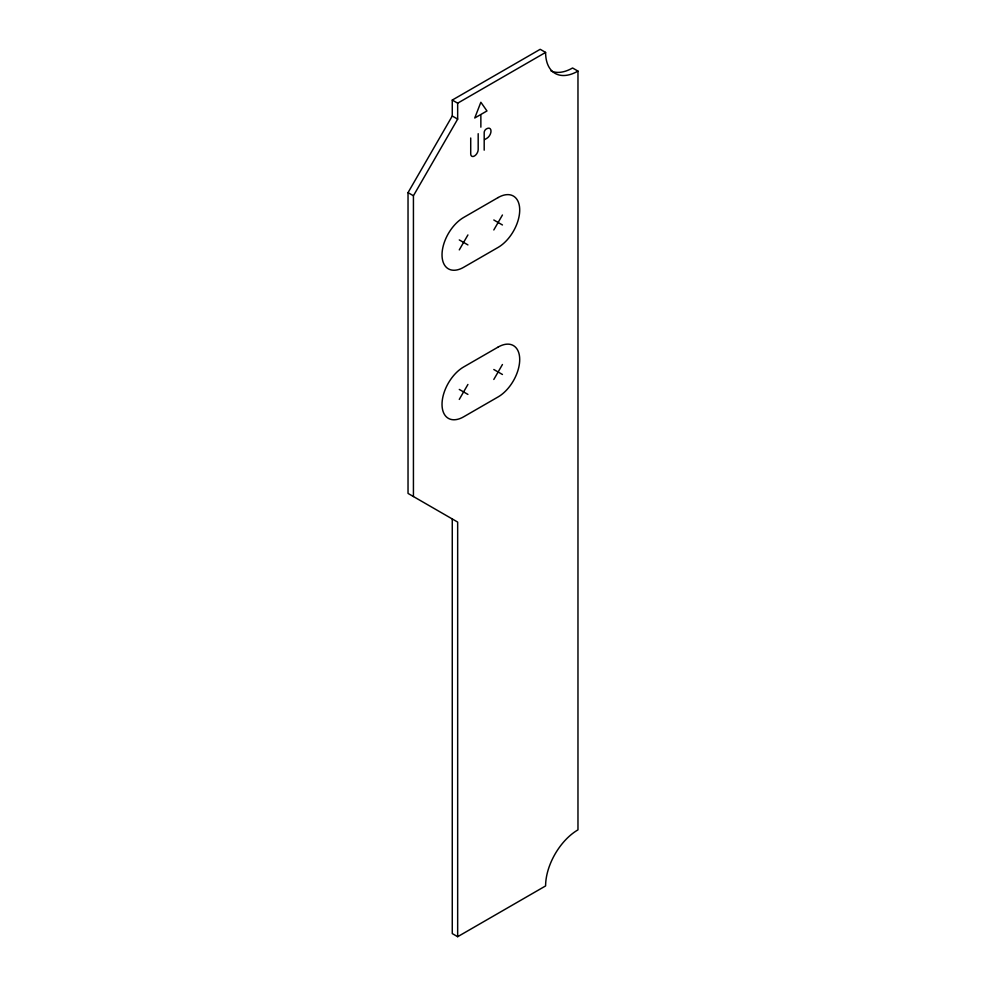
<?xml version="1.0" encoding="UTF-8"?>
<svg xmlns="http://www.w3.org/2000/svg" width="986" height="986" viewBox="0 0 986 986"><rect width="100%" height="100%" fill="white"/><g stroke="black" fill="none" stroke-linecap="round" stroke-linejoin="round"><path stroke-width="1.48" d="M457.664 936.7L457.664 522.075L408.031 493.419L408.031 192.627L452.266 116.003L452.266 100.067L540.205 49.3L545.603 52.418A45.775 26.425 -60 0 0 577.969 71.103L577.969 829.867A45.775 26.425 -60 0 0 545.603 885.933L457.664 936.7L452.266 933.582L452.266 518.956M413.43 496.537L413.43 195.746L457.664 119.121L457.664 103.185L452.266 100.067M459.279 249.889L467.919 234.939M493.813 229.96L502.441 215.01M459.279 399.404L467.919 384.454M493.813 379.462L502.441 364.512M457.664 103.185L545.603 52.418M480.428 114.721L474.747 118L480.86 102.248L486.973 110.95L480.86 114.475L480.86 127.169M484.619 139.593L486.837 138.311A5.879 3.402 -60 0 0 491.003 131.101A5.879 3.402 -60 0 0 486.837 128.698L486.209 129.067A2.859 1.652 -60 0 0 484.188 132.568L484.188 150.168M577.969 71.103L572.57 67.985A45.775 26.425 -60 0 1 550.989 70.93M452.266 116.003L457.664 119.121M493.813 219.989L502.441 224.968M408.031 192.627L413.43 195.746M459.279 239.918L467.919 244.91M493.813 369.503L502.441 374.483M459.279 389.433L467.919 394.412M478.185 133.702L478.185 149.539A5.275 3.044 -60 0 1 474.451 155.998A5.275 3.044 -60 0 1 470.716 153.853L470.716 138.003M498.127 197.557L463.593 217.499A30.517 17.625 -60 0 0 442.024 254.869A30.517 17.625 -60 0 0 463.593 267.329L498.127 247.4A30.517 17.625 -60 0 0 519.708 210.018A30.517 17.625 -60 0 0 498.127 197.557M498.127 347.072L463.593 367.002A30.517 17.625 -60 0 0 442.024 404.383A30.517 17.625 -60 0 0 463.593 416.844L498.127 396.914A30.517 17.625 -60 0 0 519.708 359.533A30.517 17.625 -60 0 0 498.127 347.072"/></g></svg>
